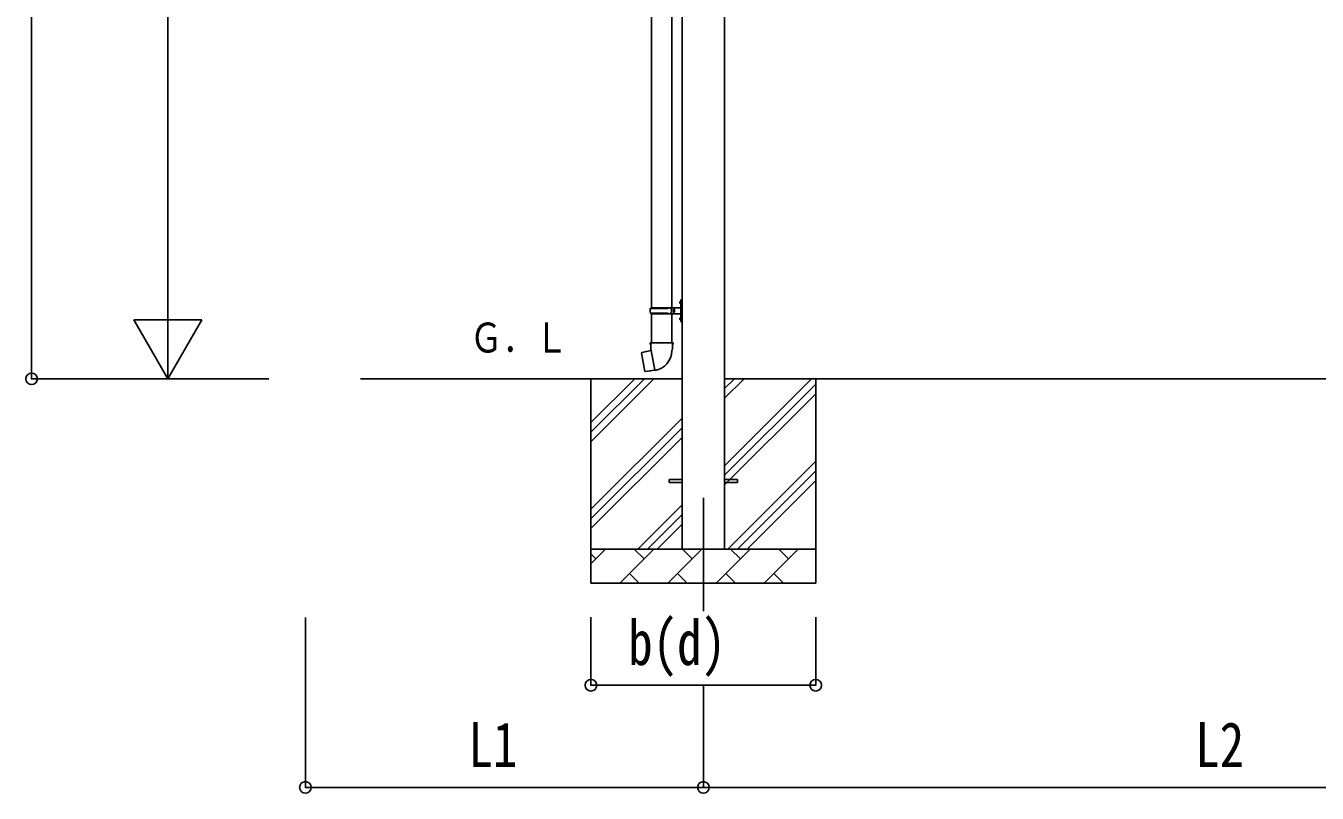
# Model space of a CAD drawing. Units: millimetres, scale not verified. Extents: x -16820 to 16820, y -11880 to 11880.
# Drawn here: x -3977 to -185, y -4148 to -1894 of the extents above; entities that cross this region are included whole.
import ezdxf
from ezdxf.enums import TextEntityAlignment as Align

# ---------------------------------------------------------------- set-up
doc = ezdxf.new("R2010")
doc.units = ezdxf.units.MM
doc.header["$LTSCALE"] = 50
for name, color, linetype in [('0-3_YKK_12', 2, 'Continuous'), ('0-4_YKK_13', 4, 'Continuous'), ('0-5_YKK_A1', 4, 'Continuous'), ('0-6_YKK_D', 6, 'Continuous')]:
    doc.layers.add(name, color=color, linetype=linetype)
doc.styles.add('ＭＳ ゴシック', font='')
doc.styles.get('ＭＳ ゴシック').set_extended_font_data('MS Gothic')

msp = doc.modelspace()

# ---------------------------------------------------------------- linework, layer by layer
at = {"layer": '0-3_YKK_12'}
msp.add_line((-1987.5, -3280.96), (-1987.5, -3613.24), dxfattribs=at)
at = {"layer": '0-4_YKK_13'}
for p, q in [((-2140, -1817.45), (-2140, -2721.96)), ((-2080, -1817.45), (-2080, -2721.96)), ((-2143, -2723.96), (-2092.67, -2723.96)), ((-2142, -2721.96), (-2056, -2721.96)), ((-2142, -2721.96), (-2142, -2723.96)), ((-2083, -2721.96), (-2083, -2726.46)), ((-2083, -2726.46), (-2081, -2726.46)), ((-2081, -2726.46), (-2081, -2730.96)), ((-2075, -2721.96), (-2075, -2730.96)), ((-2075, -2726.46), (-2072, -2726.46)), ((-2072, -2726.46), (-2072, -2730.96)), ((-2056.3, -2704.81), (-2054.26, -2705.81)), ((-2055.03, -2702.81), (-2054.4, -2702.81)), ((-2055.03, -2702.81), (-2055.03, -2711.11)), ((-2055.03, -2711.11), (-2054.4, -2711.11)), ((-2054.4, -2702.81), (-2054.4, -2711.11)), ((-2054.4, -2702.81), (-2054, -2703.21)), ((-2054.4, -2711.11), (-2054, -2710.71)), ((-2054.26, -2705.81), (-2053.65, -2706.96)), ((-2054, -2698.96), (-2051, -2697.46)), ((-2054, -2698.96), (-2054, -2730.96)), ((-2054, -2703.21), (-2054, -2710.71)), ((-2051, -2697.46), (-2051, -2730.96)), ((-2051, -2697.46), (-2050, -2697.46)), ((-2050, -2697.46), (-2050, -2730.96)), ((-2143, -2737.96), (-2092.67, -2737.96)), ((-2142, -2739.96), (-2142, -2737.96)), ((-2142, -2739.96), (-2056, -2739.96)), ((-2140, -2739.96), (-2140, -2824.88)), ((-2083, -2739.96), (-2083, -2735.46)), ((-2083, -2735.46), (-2081, -2735.46)), ((-2081, -2735.46), (-2081, -2730.96)), ((-2080, -2739.96), (-2080, -2824.88)), ((-2075, -2739.96), (-2075, -2730.96)), ((-2075, -2735.46), (-2072, -2735.46)), ((-2072, -2735.46), (-2072, -2730.96)), ((-2056.3, -2752.81), (-2054.26, -2753.81)), ((-2055.03, -2750.81), (-2054.4, -2750.81)), ((-2055.03, -2750.81), (-2055.03, -2759.11)), ((-2055.03, -2759.11), (-2054.4, -2759.11)), ((-2054.4, -2750.81), (-2054.4, -2759.11)), ((-2054.4, -2750.81), (-2054, -2751.21)), ((-2054.4, -2759.11), (-2054, -2758.71)), ((-2054.26, -2753.81), (-2053.65, -2754.96)), ((-2054, -2762.96), (-2054, -2730.96)), ((-2054, -2751.21), (-2054, -2758.71)), ((-2054, -2762.96), (-2051, -2764.46)), ((-2051, -2764.46), (-2051, -2730.96)), ((-2051, -2764.46), (-2050, -2764.46)), ((-2050, -2764.46), (-2050, -2730.96)), ((-2141.85, -2824.88), (-2144, -2825.67)), ((-2144, -2825.67), (-2144, -2829.28)), ((-2144, -2829.28), (-2141.76, -2830.1)), ((-2141.85, -2824.88), (-2110, -2824.88)), ((-2141.85, -2824.88), (-2141.76, -2830.1)), ((-2141.76, -2830.1), (-2141.5, -2844.88)), ((-2078.15, -2824.88), (-2110, -2824.88)), ((-2076, -2829.28), (-2078.24, -2830.1)), ((-2078.15, -2824.88), (-2076, -2825.67)), ((-2076, -2825.67), (-2076, -2829.28)), ((-2168.46, -2853.34), (-2169.27, -2854.51)), ((-2169.27, -2854.51), (-2159.65, -2909.06)), ((-2140.59, -2848.09), (-2168.46, -2853.34)), ((-2155.72, -2850.73), (-2155.93, -2850.97)), ((-2141.5, -2844.88), (-2140.15, -2846.88)), ((-2130.24, -2905.38), (-2140.37, -2847.91)), ((-2140.35, -2847.09), (-2140.35, -2847.79)), ((-2140.15, -2846.88), (-2140.18, -2846.89)), ((-2079.81, -2846.83), (-2079.89, -2848.99)), ((-2078.5, -2844.88), (-2079.81, -2846.83)), ((-2145.63, -2907.98), (-2145.91, -2907.82)), ((-2129.94, -2906.14), (-2130.18, -2905.48)), ((-2087.5, -3226.46), (-2050, -3226.46)), ((-2087.5, -3235.46), (-2087.5, -3226.46)), ((-2087.5, -3226.46), (-2050, -3226.46)), ((-2087.5, -3235.46), (-2087.5, -3226.46)), ((-2087.5, -3235.46), (-2050, -3235.46)), ((-2087.5, -3235.46), (-2050, -3235.46)), ((-1925, -3226.46), (-1887.5, -3226.46)), ((-1925, -3226.46), (-1887.5, -3226.46)), ((-1925, -3235.46), (-1887.5, -3235.46)), ((-1925, -3235.46), (-1887.5, -3235.46)), ((-1887.5, -3235.46), (-1887.5, -3226.46)), ((-1887.5, -3235.46), (-1887.5, -3226.46))]:
    msp.add_line(p, q, dxfattribs=at)
for points in [[(-2056.3, -2709.1), (-2054.26, -2708.11), (-2053.65, -2706.96)], [(-2056.3, -2757.1), (-2054.26, -2756.11), (-2053.65, -2754.96)], [(-2078.15, -2824.88), (-2078.24, -2830.1), (-2078.5, -2844.88)], [(-2153.47, -2850.51), (-2153.75, -2850.36), (-2155.72, -2850.73)], [(-2130.51, -2905.29), (-2158.49, -2909.89), (-2159.65, -2909.06)], [(-2143.44, -2907.41), (-2143.65, -2907.65), (-2145.63, -2907.98)]]:
    msp.add_lwpolyline(points, dxfattribs=at)
for centre, radius, start, end in [((-2094.25, -2730.96), 49.25, 171.82876, 180.00002), ((-2092.67, -2721.96), 2, 270, 359.99998), ((-2050.7, -2706.96), 6, 136.21765, 223.78235), ((-2056, -2719.96), 2, 270, 359.99998), ((-2094.25, -2730.96), 49.25, 180.00002, 188.17127), ((-2092.67, -2739.96), 2, 0.00005, 90.00004), ((-2050.7, -2754.96), 6, 136.21765, 223.78235), ((-2056, -2741.96), 2, 0.00005, 90.00004), ((-2140.65, -2847.79), 0.3, 280.66842, 0), ((-2140.15, -2847.09), 0.2, 100, 180), ((-2140.15, -2846.88), 60.3, 279.96938, 358), ((-2130.46, -2905.58), 0.3, 20, 99.33158), ((-2129.75, -2906.08), 0.2, 200, 279.96938)]:
    msp.add_arc(centre, radius, start, end, dxfattribs=at)
at = {"layer": '0-5_YKK_A1'}
for p, q in [((-2050, -633.46), (-2050, -3430.96)), ((-1925, -3430.96), (-1925, -633.46)), ((-2050, -2930.96), (-2994.16, -2930.96)), ((-2317.5, -2930.96), (-2317.5, -3530.96)), ((-2317.5, -3116.01), (-2132.45, -2930.96)), ((-2317.5, -3087.72), (-2160.74, -2930.96)), ((-2317.5, -3059.44), (-2189.02, -2930.96)), ((1050, -2930.96), (-1925, -2930.96)), ((-1925, -3186.06), (-1669.9, -2930.96)), ((-1925, -2988.07), (-1867.89, -2930.96)), ((-1925, -2959.78), (-1896.18, -2930.96)), ((-1925, -3214.34), (-1657.5, -2946.84)), ((-1657.5, -2930.96), (-1657.5, -3530.96)), ((-1925, -3242.62), (-1657.5, -2975.12)), ((-2317.5, -3314), (-2050, -3046.5)), ((-2317.5, -3342.28), (-2050, -3074.78)), ((-2317.5, -3370.57), (-2050, -3103.07)), ((-1915.34, -3430.96), (-1657.5, -3173.11)), ((-1887.06, -3430.96), (-1657.5, -3201.4)), ((-1858.78, -3430.96), (-1657.5, -3229.68)), ((-2179.9, -3430.96), (-2050, -3301.06)), ((-2151.62, -3430.96), (-2050, -3329.34)), ((-2123.33, -3430.96), (-2050, -3357.62)), ((-2317.5, -3430.96), (-1657.5, -3430.96)), ((-2317.5, -3473.85), (-2274.61, -3430.96)), ((-2303.16, -3459.51), (-2317.5, -3445.17)), ((-2233.19, -3530.96), (-2133.19, -3430.96)), ((-2161.74, -3459.51), (-2190.29, -3430.96)), ((-2091.77, -3530.96), (-1991.77, -3430.96)), ((-2020.32, -3459.51), (-2048.87, -3430.96)), ((-1950.34, -3530.96), (-1850.34, -3430.96)), ((-1878.9, -3459.51), (-1907.45, -3430.96)), ((-1808.92, -3530.96), (-1708.92, -3430.96)), ((-1737.48, -3459.51), (-1766.03, -3430.96)), ((-1660.79, -3430.96), (-1657.5, -3427.67)), ((-2204.63, -3502.4), (-2176.08, -3530.96)), ((-2063.21, -3502.4), (-2034.66, -3530.96)), ((-1921.79, -3502.4), (-1893.24, -3530.96)), ((-1780.37, -3502.4), (-1751.82, -3530.96)), ((-1657.5, -3530.96), (-2317.5, -3530.96))]:
    msp.add_line(p, q, dxfattribs=at)
at = {"layer": '0-6_YKK_D'}
for p, q in [((-3960.14, -2930.96), (-3960.14, -313.34)), ((-3560.14, -2730.96), (-3560.14, -830.96)), ((-3560.14, -2930.96), (-3560.14, -2584.55)), ((-3560.14, -2930.96), (-3660.14, -2757.75)), ((-3460.14, -2757.75), (-3660.14, -2757.75)), ((-3560.14, -2930.96), (-3460.14, -2757.75)), ((-3263.56, -2930.96), (-3961.14, -2930.96)), ((-3263.56, -2930.96), (-3561.14, -2930.96)), ((-3156.2, -3631.96), (-3156.2, -4131.96)), ((-2317.5, -3630.96), (-2317.5, -3831.96)), ((-1657.5, -3630.96), (-1657.5, -3831.96)), ((-2317.5, -3830.96), (-1657.5, -3830.96)), ((-1987.5, -3831.96), (-1987.5, -4131.96)), ((-1987.5, -3831.96), (-1987.5, -4131.96)), ((-1987.5, -4130.96), (-3156.2, -4130.96)), ((-1987.5, -4130.96), (1112.5, -4130.96))]:
    msp.add_line(p, q, dxfattribs=at)
for centre in [(-3960.14, -2930.96), (-2317.5, -3830.96), (-1657.5, -3830.96), (-3156.2, -4130.96), (-1987.5, -4130.96), (-1987.5, -4130.96)]:
    msp.add_circle(centre, 17, dxfattribs=at)

# ---------------------------------------------------------------- texts
at = {"layer": '0-5_YKK_A1', "style": 'ＭＳ ゴシック', "width": 0.8}
msp.add_text('Ｇ．Ｌ', height=87.98, dxfattribs=at).set_placement((-2673.27, -2880.09), align=Align.BOTTOM_LEFT)
at = {"layer": '0-6_YKK_D', "style": 'ＭＳ ゴシック', "width": 0.8}
for s, p in [('b(d)', (-2208.3, -3810.96)), ('L1', (-2677.45, -4110.96)), ('L2', (-543.1, -4110.96))]:
    msp.add_text(s, height=132, dxfattribs=at).set_placement(p, align=Align.BOTTOM_LEFT)

doc.saveas('drawing.dxf')
